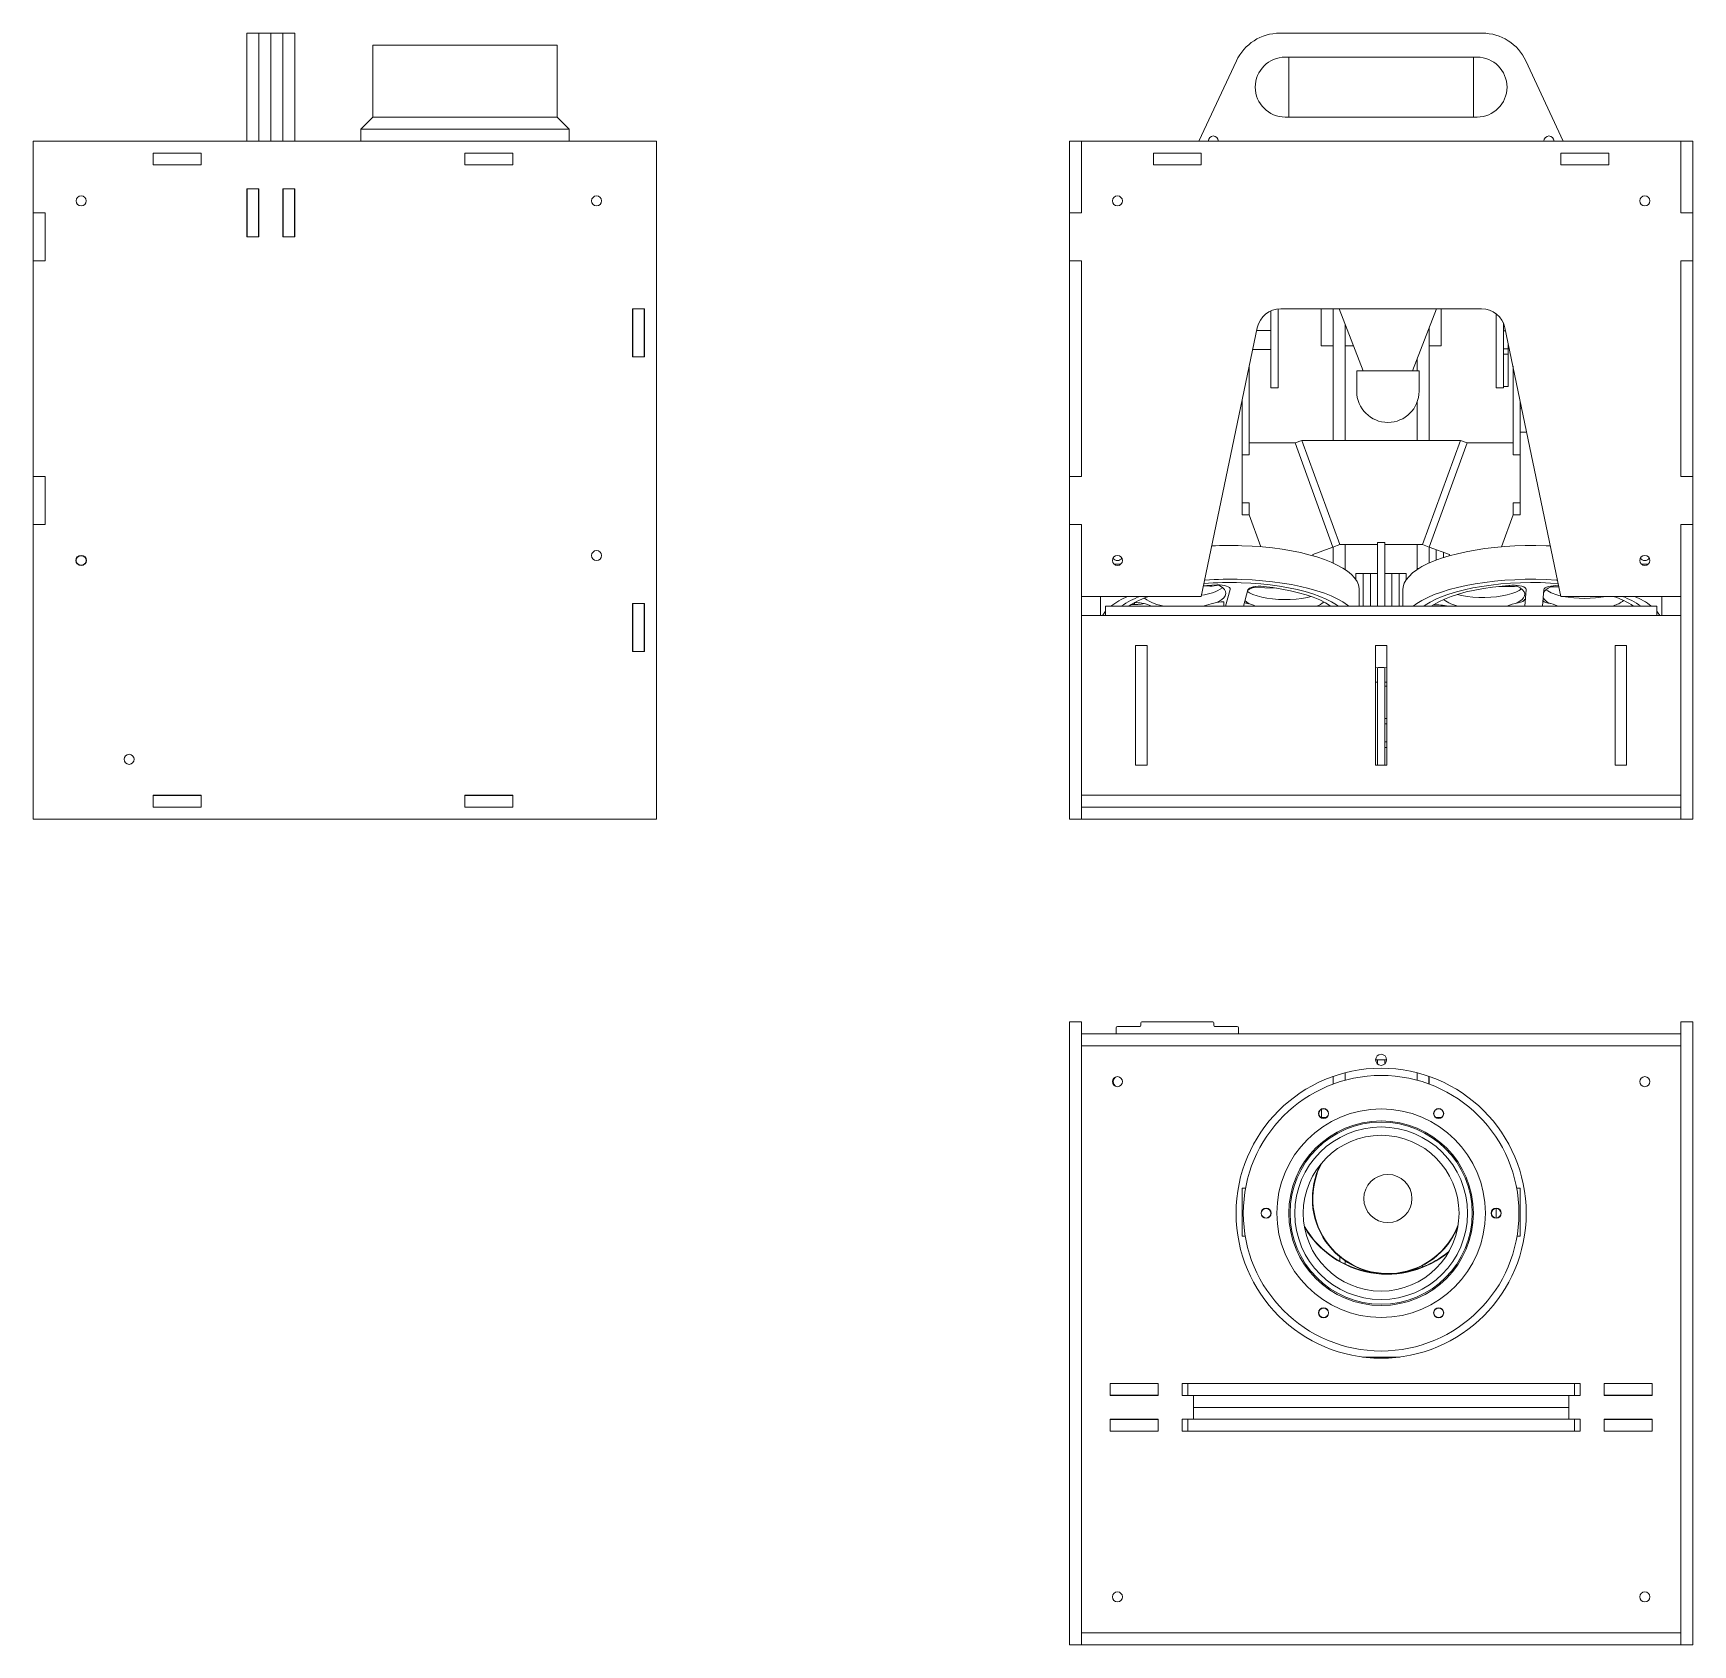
# Model space of a CAD drawing. Header units: millimetres. Extents: x -892 to 1191, y 100 to 1338.
# Drawn here: x -892 to -200, y 100 to 772 of the extents above; entities that cross this region are included whole.
import ezdxf

# ---------------------------------------------------------------- set-up
doc = ezdxf.new("R2010")
doc.units = ezdxf.units.MM

msp = doc.modelspace()

# ---------------------------------------------------------------- linework, layer by layer
at = {"color": 7, "linetype": 'Continuous', "lineweight": 15}
for p, q in [((-802.84, 772.12), (-797.84, 772.12)), ((-802.84, 760.57), (-802.84, 772.12)), ((-797.84, 772.12), (-792.84, 772.12)), ((-797.84, 760.57), (-797.84, 772.12)), ((-792.84, 760.57), (-792.84, 772.12)), ((-792.84, 772.12), (-787.84, 772.12)), ((-787.84, 760.57), (-787.84, 772.12)), ((-787.84, 772.12), (-782.84, 772.12)), ((-782.84, 772.12), (-782.84, 760.57)), ((-287.45, 772.12), (-371.96, 772.12)), ((-750.34, 767.12), (-750.34, 737.12)), ((-673.34, 767.12), (-750.34, 767.12)), ((-673.34, 737.12), (-673.34, 767.12)), ((-289.7, 762.12), (-369.7, 762.12)), ((-368.2, 762.12), (-368.2, 737.12)), ((-291.2, 737.12), (-291.2, 762.12)), ((-802.84, 727.12), (-802.84, 760.57)), ((-797.84, 727.12), (-797.84, 760.57)), ((-792.84, 727.12), (-792.84, 760.57)), ((-787.84, 727.12), (-787.84, 760.57)), ((-782.84, 727.12), (-782.84, 760.57)), ((-390.09, 760.57), (-405.69, 727.12)), ((-253.72, 727.12), (-269.32, 760.57)), ((-750.34, 737.12), (-755.34, 732.12)), ((-673.34, 737.12), (-750.34, 737.12)), ((-668.34, 732.12), (-673.34, 737.12)), ((-369.7, 737.12), (-289.7, 737.12)), ((-891.94, 727.12), (-891.94, 697.12)), ((-631.94, 727.12), (-891.94, 727.12)), ((-755.34, 732.12), (-755.34, 727.12)), ((-755.34, 732.12), (-668.34, 732.12)), ((-668.34, 727.12), (-668.34, 732.12)), ((-631.94, 444.12), (-631.94, 727.12)), ((-454.7, 727.12), (-459.7, 727.12)), ((-459.7, 727.12), (-459.7, 697.12)), ((-204.7, 727.12), (-454.7, 727.12)), ((-454.7, 727.12), (-454.7, 697.12)), ((-204.7, 697.12), (-204.7, 727.12)), ((-199.7, 727.12), (-204.7, 727.12)), ((-199.7, 727.12), (-199.7, 697.12)), ((-841.94, 722.12), (-841.94, 717.12)), ((-841.94, 722.12), (-821.94, 722.12)), ((-821.94, 722.02), (-841.94, 722.02)), ((-841.94, 722.02), (-841.94, 717.22)), ((-821.94, 722.12), (-821.94, 717.12)), ((-821.94, 717.22), (-821.94, 722.02)), ((-711.94, 722.12), (-711.94, 717.12)), ((-711.94, 722.12), (-691.94, 722.12)), ((-691.94, 722.02), (-711.94, 722.02)), ((-711.94, 722.02), (-711.94, 717.22)), ((-691.94, 722.12), (-691.94, 717.12)), ((-691.94, 717.22), (-691.94, 722.02)), ((-424.7, 717.12), (-424.7, 722.12)), ((-424.7, 722.12), (-404.7, 722.12)), ((-404.7, 722.02), (-424.7, 722.02)), ((-424.7, 722.02), (-424.7, 717.22)), ((-404.7, 717.12), (-404.7, 722.12)), ((-404.7, 717.22), (-404.7, 722.02)), ((-254.7, 717.12), (-254.7, 722.12)), ((-254.7, 722.12), (-234.7, 722.12)), ((-234.7, 722.02), (-254.7, 722.02)), ((-254.7, 722.02), (-254.7, 717.22)), ((-234.7, 717.12), (-234.7, 722.12)), ((-234.7, 717.22), (-234.7, 722.02)), ((-841.94, 717.22), (-821.94, 717.22)), ((-841.94, 717.12), (-821.94, 717.12)), ((-711.94, 717.22), (-691.94, 717.22)), ((-711.94, 717.12), (-691.94, 717.12)), ((-424.7, 717.22), (-404.7, 717.22)), ((-424.7, 717.12), (-404.7, 717.12)), ((-254.7, 717.22), (-234.7, 717.22)), ((-254.7, 717.12), (-234.7, 717.12)), ((-802.84, 707.12), (-797.84, 707.12)), ((-802.84, 687.12), (-802.84, 707.12)), ((-802.74, 707.12), (-802.74, 687.12)), ((-797.94, 707.12), (-802.74, 707.12)), ((-797.94, 687.12), (-797.94, 707.12)), ((-797.84, 687.12), (-797.84, 707.12)), ((-787.84, 707.12), (-782.84, 707.12)), ((-787.84, 687.12), (-787.84, 707.12)), ((-782.94, 707.12), (-787.74, 707.12)), ((-787.74, 707.12), (-787.74, 687.12)), ((-782.94, 687.12), (-782.94, 707.12)), ((-782.84, 687.12), (-782.84, 707.12)), ((-891.94, 697.12), (-886.94, 697.12)), ((-891.94, 677.12), (-891.94, 697.12)), ((-886.94, 677.12), (-886.94, 697.12)), ((-459.7, 697.12), (-459.7, 677.12)), ((-454.7, 697.12), (-459.7, 697.12)), ((-199.7, 697.12), (-204.7, 697.12)), ((-199.7, 677.12), (-199.7, 697.12)), ((-802.84, 687.12), (-797.84, 687.12)), ((-802.74, 687.12), (-797.94, 687.12)), ((-787.84, 687.12), (-782.84, 687.12)), ((-787.74, 687.12), (-782.94, 687.12)), ((-891.94, 677.12), (-886.94, 677.12)), ((-891.94, 677.12), (-891.94, 587.12)), ((-459.7, 677.12), (-454.7, 677.12)), ((-459.7, 677.12), (-459.7, 587.12)), ((-454.7, 677.12), (-454.7, 587.12)), ((-204.7, 677.12), (-199.7, 677.12)), ((-204.7, 587.12), (-204.7, 677.12)), ((-199.7, 677.12), (-199.7, 587.12)), ((-641.94, 637.12), (-641.94, 657.12)), ((-641.94, 657.12), (-636.94, 657.12)), ((-637.04, 657.12), (-641.84, 657.12)), ((-641.84, 657.12), (-641.84, 637.12)), ((-637.04, 637.12), (-637.04, 657.12)), ((-636.94, 657.12), (-636.94, 637.12)), ((-375.7, 656.23), (-375.7, 627.23)), ((-372.7, 657.05), (-372.7, 627.23)), ((-371.57, 657.12), (-287.84, 657.12)), ((-354.7, 641.72), (-354.7, 657.12)), ((-349.7, 602.14), (-349.7, 657.12)), ((-347.17, 657.12), (-337.15, 631.19)), ((-344.7, 602.14), (-344.7, 650.73)), ((-316.65, 631.19), (-306.63, 657.12)), ((-304.7, 657.12), (-304.7, 641.72)), ((-281.7, 655.02), (-281.7, 627.23)), ((-278.7, 651.19), (-278.7, 627.23)), ((-404.7, 537.12), (-381.36, 649.16)), ((-375.7, 648.12), (-381.58, 648.12)), ((-309.7, 602.14), (-309.7, 649.17)), ((-278.3, 650.12), (-278.7, 650.12)), ((-277.78, 647.87), (-278.7, 647.87)), ((-278.05, 649.16), (-254.7, 537.12)), ((-641.94, 637.12), (-636.94, 637.12)), ((-641.84, 637.12), (-637.04, 637.12)), ((-383.25, 640.12), (-375.7, 640.12)), ((-349.7, 641.72), (-354.7, 641.72)), ((-341.22, 641.72), (-344.7, 641.72)), ((-304.7, 641.72), (-309.7, 641.72)), ((-276.7, 640.37), (-278.7, 640.37)), ((-276.7, 638.12), (-278.7, 638.12)), ((-276.7, 641.13), (-276.7, 642.72)), ((-276.7, 641.13), (-276.7, 640.37)), ((-276.7, 640.37), (-276.21, 640.37)), ((-276.7, 640.37), (-276.7, 638.12)), ((-276.7, 627.41), (-276.7, 638.12)), ((-384.7, 633.12), (-384.7, 629.74)), ((-339.9, 631.19), (-339.9, 622.69)), ((-313.9, 631.19), (-339.9, 631.19)), ((-314.7, 631.19), (-314.7, 636.23)), ((-313.9, 622.69), (-313.9, 631.19)), ((-274.7, 629.74), (-274.7, 633.12)), ((-384.7, 629.74), (-384.7, 601.12)), ((-375.7, 627.23), (-375.7, 624.12)), ((-375.7, 624.12), (-372.7, 624.12)), ((-372.7, 627.23), (-372.7, 624.12)), ((-281.7, 627.23), (-281.7, 624.12)), ((-281.7, 624.12), (-278.7, 624.12)), ((-278.7, 627.23), (-278.7, 624.12)), ((-278.7, 624.62), (-276.7, 624.62)), ((-276.7, 624.62), (-276.7, 627.41)), ((-274.7, 629.74), (-274.7, 601.12)), ((-387.7, 618.72), (-387.7, 596.12)), ((-314.7, 602.14), (-314.7, 618.2)), ((-271.7, 618.72), (-271.7, 596.12)), ((-271.06, 615.62), (-271.7, 615.62)), ((-271.7, 605.62), (-268.97, 605.62)), ((-387.7, 576.12), (-387.7, 596.12)), ((-387.7, 596.12), (-384.7, 596.12)), ((-384.7, 596.12), (-384.7, 601.12)), ((-384.7, 601.12), (-365.6, 601.12)), ((-362.79, 602.14), (-365.6, 601.12)), ((-365.6, 601.12), (-349.8, 557.69)), ((-296.62, 602.14), (-362.79, 602.14)), ((-362.79, 602.14), (-346.98, 558.71)), ((-296.62, 602.14), (-312.43, 558.71)), ((-293.8, 601.12), (-309.61, 557.69)), ((-293.8, 601.12), (-296.62, 602.14)), ((-274.7, 601.12), (-293.8, 601.12)), ((-274.7, 596.12), (-274.7, 601.12)), ((-271.7, 596.12), (-274.7, 596.12)), ((-271.7, 576.12), (-271.7, 596.12)), ((-891.94, 587.12), (-886.94, 587.12)), ((-891.94, 567.12), (-891.94, 587.12)), ((-886.94, 567.12), (-886.94, 587.12)), ((-459.7, 587.12), (-459.7, 567.12)), ((-454.7, 587.12), (-459.7, 587.12)), ((-199.7, 587.12), (-204.7, 587.12)), ((-199.7, 567.12), (-199.7, 587.12)), ((-387.7, 571.12), (-387.7, 576.12)), ((-384.7, 576.12), (-387.7, 576.12)), ((-384.7, 571.12), (-384.7, 576.12)), ((-274.7, 576.12), (-271.7, 576.12)), ((-274.7, 571.12), (-274.7, 576.12)), ((-271.7, 576.12), (-271.7, 571.12)), ((-384.7, 571.12), (-387.7, 571.12)), ((-379.86, 557.81), (-384.7, 571.12)), ((-279.55, 557.81), (-274.7, 571.12)), ((-271.7, 571.12), (-274.7, 571.12)), ((-891.94, 567.12), (-886.94, 567.12)), ((-891.94, 567.12), (-891.94, 444.12)), ((-459.7, 567.12), (-454.7, 567.12)), ((-459.7, 567.12), (-459.7, 444.12)), ((-454.7, 567.12), (-454.7, 537.12)), ((-454.7, 567.12), (-454.7, 444.12)), ((-204.7, 567.12), (-199.7, 567.12)), ((-204.7, 537.12), (-204.7, 567.12)), ((-204.7, 567.12), (-204.7, 444.12)), ((-199.7, 567.12), (-199.7, 444.12)), ((-349.8, 557.69), (-358.25, 554.61)), ((-358.25, 554.61), (-358.04, 554.01)), ((-346.98, 558.71), (-349.8, 557.69)), ((-349.7, 551.01), (-349.7, 557.72)), ((-346.98, 558.71), (-331.2, 558.71)), ((-344.7, 548.27), (-344.7, 558.71)), ((-328.2, 559.54), (-331.2, 559.54)), ((-331.2, 556.85), (-331.2, 559.54)), ((-331.2, 533.02), (-331.2, 556.85)), ((-328.2, 559.54), (-328.2, 556.85)), ((-328.2, 558.71), (-312.43, 558.71)), ((-328.2, 556.85), (-328.2, 533.02)), ((-314.7, 548.74), (-314.7, 558.71)), ((-309.61, 557.69), (-312.43, 558.71)), ((-309.7, 551.01), (-309.7, 557.72)), ((-309.61, 557.69), (-301.15, 554.61)), ((-306.7, 556.63), (-306.7, 552.25)), ((-303.7, 555.54), (-303.7, 553.3)), ((-301.15, 554.61), (-301.37, 554.01)), ((-438.23, 550.62), (-441.17, 550.62)), ((-313.99, 548.74), (-314.7, 548.74)), ((-314.7, 548.74), (-314.7, 548.27)), ((-221.17, 550.62), (-218.23, 550.62)), ((-401.13, 541.42), (-403.79, 541.51)), ((-403.33, 541.49), (-403.41, 541.58)), ((-400.7, 541.77), (-400.7, 541.41)), ((-394.59, 533.02), (-392.68, 540.03)), ((-373.2, 540.53), (-383.19, 540.85)), ((-373.57, 540.54), (-373.59, 540.59)), ((-337.2, 546.64), (-340.2, 546.64)), ((-340.2, 544.06), (-340.2, 546.64)), ((-334.2, 546.64), (-337.2, 546.64)), ((-337.2, 536.26), (-337.2, 546.64)), ((-331.2, 546.64), (-334.2, 546.64)), ((-334.2, 536.26), (-334.2, 546.64)), ((-325.2, 546.64), (-328.2, 546.64)), ((-322.2, 546.64), (-325.2, 546.64)), ((-325.2, 546.64), (-325.2, 536.26)), ((-319.2, 546.64), (-322.2, 546.64)), ((-322.2, 546.64), (-322.2, 536.26)), ((-319.2, 546.64), (-319.2, 544.06)), ((-275.22, 541.23), (-280.52, 541.27)), ((-276.2, 541.24), (-276.2, 541.65)), ((-269.78, 533.02), (-269.26, 540)), ((-255.52, 541.05), (-257.8, 541.07)), ((-641.94, 534.12), (-636.94, 534.12)), ((-641.94, 514.12), (-641.94, 534.12)), ((-637.04, 534.12), (-641.84, 534.12)), ((-641.84, 534.12), (-641.84, 514.12)), ((-637.04, 514.12), (-637.04, 534.12)), ((-636.94, 534.12), (-636.94, 514.12)), ((-454.7, 537.12), (-404.7, 537.12)), ((-446.8, 537.12), (-446.8, 529.12)), ((-444.7, 529.12), (-444.7, 533.02)), ((-444.7, 533.02), (-214.7, 533.02)), ((-431.95, 533.02), (-433.37, 533.06)), ((-428.7, 534.07), (-428.7, 534.14)), ((-404.18, 533.02), (-403.01, 533.24)), ((-395.34, 533.02), (-395.34, 534.84)), ((-387.14, 533.02), (-385.29, 539.79)), ((-338.8, 533.02), (-338.8, 539.88)), ((-337.2, 533.02), (-337.2, 536.26)), ((-334.2, 533.02), (-334.2, 536.26)), ((-325.2, 536.26), (-325.2, 533.02)), ((-322.2, 536.26), (-322.2, 533.02)), ((-320.6, 539.88), (-320.6, 533.02)), ((-261.83, 539.93), (-262.36, 533.02)), ((-254.7, 537.12), (-204.7, 537.12)), ((-233.42, 533.02), (-232.8, 533.21)), ((-214.7, 533.02), (-214.7, 529.12)), ((-212.6, 529.12), (-212.6, 537.12)), ((-454.7, 529.12), (-454.7, 454.12)), ((-204.7, 529.12), (-454.7, 529.12)), ((-204.7, 454.12), (-204.7, 529.12)), ((-641.94, 514.12), (-636.94, 514.12)), ((-641.84, 514.12), (-637.04, 514.12)), ((-432.1, 516.62), (-427.3, 516.62)), ((-432.1, 466.62), (-432.1, 516.62)), ((-427.3, 516.62), (-427.3, 466.62)), ((-332.1, 516.62), (-327.3, 516.62)), ((-332.1, 466.62), (-332.1, 516.62)), ((-327.3, 516.62), (-327.3, 466.62)), ((-227.3, 516.62), (-232.1, 516.62)), ((-232.1, 466.62), (-232.1, 516.62)), ((-227.3, 466.62), (-227.3, 516.62)), ((-331.2, 484.95), (-331.2, 507.4)), ((-328.2, 507.4), (-328.2, 484.95)), ((-331.2, 501.25), (-332.1, 501.25)), ((-327.3, 501.25), (-328.2, 501.25)), ((-327.3, 499.62), (-328.2, 499.62)), ((-331.2, 466.62), (-331.2, 484.95)), ((-327.3, 486.12), (-328.2, 486.12)), ((-328.2, 484.95), (-328.2, 483.87)), ((-327.3, 483.87), (-328.2, 483.87)), ((-328.2, 483.11), (-328.2, 483.87)), ((-328.2, 477.13), (-328.2, 483.11)), ((-328.2, 477.13), (-328.2, 466.62)), ((-328.2, 477.13), (-328.2, 476.98)), ((-327.3, 476.37), (-328.2, 476.37)), ((-327.3, 474.12), (-328.2, 474.12)), ((-427.3, 466.62), (-432.1, 466.62)), ((-327.3, 466.62), (-332.1, 466.62)), ((-227.3, 466.62), (-232.1, 466.62)), ((-841.94, 449.12), (-841.94, 454.12)), ((-841.94, 454.12), (-821.94, 454.12)), ((-821.94, 454.02), (-841.94, 454.02)), ((-841.94, 454.02), (-841.94, 449.22)), ((-821.94, 449.12), (-821.94, 454.12)), ((-821.94, 449.22), (-821.94, 454.02)), ((-711.94, 449.12), (-711.94, 454.12)), ((-711.94, 454.12), (-691.94, 454.12)), ((-691.94, 454.02), (-711.94, 454.02)), ((-711.94, 454.02), (-711.94, 449.22)), ((-691.94, 449.12), (-691.94, 454.12)), ((-691.94, 449.22), (-691.94, 454.02)), ((-454.7, 454.12), (-454.7, 449.12)), ((-454.7, 454.12), (-204.7, 454.12)), ((-204.7, 454.12), (-204.7, 449.12)), ((-891.94, 444.12), (-631.94, 444.12)), ((-841.94, 449.22), (-821.94, 449.22)), ((-841.94, 449.12), (-821.94, 449.12)), ((-711.94, 449.22), (-691.94, 449.22)), ((-711.94, 449.12), (-691.94, 449.12)), ((-454.7, 444.12), (-459.7, 444.12)), ((-454.7, 449.12), (-204.7, 449.12)), ((-204.7, 444.12), (-454.7, 444.12)), ((-199.7, 444.12), (-204.7, 444.12)), ((-454.7, 359.62), (-459.7, 359.62)), ((-459.7, 359.62), (-459.7, 99.62)), ((-454.7, 359.62), (-454.7, 99.62)), ((-454.7, 354.62), (-454.7, 349.62)), ((-454.7, 354.62), (-204.7, 354.62)), ((-440.2, 357.12), (-440.2, 354.62)), ((-439.7, 357.62), (-437.36, 357.62)), ((-437.36, 357.62), (-430.21, 357.62)), ((-429.95, 358.12), (-429.95, 359.12)), ((-429.45, 359.62), (-425.95, 359.62)), ((-425.95, 359.62), (-403.45, 359.62)), ((-403.45, 359.62), (-399.95, 359.62)), ((-399.45, 359.12), (-399.45, 358.12)), ((-399.2, 357.62), (-392.05, 357.62)), ((-392.05, 357.62), (-389.7, 357.62)), ((-389.2, 354.62), (-389.2, 357.12)), ((-199.7, 359.62), (-204.7, 359.62)), ((-204.7, 359.62), (-204.7, 99.62)), ((-204.7, 354.62), (-204.7, 349.62)), ((-199.7, 359.62), (-199.7, 99.62)), ((-454.7, 349.62), (-204.7, 349.62)), ((-331.2, 343.76), (-332, 343.76)), ((-328.2, 343.76), (-331.2, 343.76)), ((-331.2, 343.76), (-331.2, 343.44)), ((-331.2, 343.44), (-331.2, 341.98)), ((-327.4, 343.76), (-328.2, 343.76)), ((-328.2, 343.44), (-328.2, 343.76)), ((-328.2, 341.98), (-328.2, 343.44)), ((-349.7, 333.63), (-349.7, 336.82)), ((-349.65, 336.84), (-349.65, 333.65)), ((-344.75, 335.22), (-344.75, 338.32)), ((-344.7, 335.23), (-344.7, 338.33)), ((-314.7, 335.23), (-314.7, 338.33)), ((-314.65, 338.32), (-314.65, 335.22)), ((-309.75, 333.65), (-309.75, 336.84)), ((-309.7, 333.63), (-309.7, 336.82)), ((-352.6, 319.62), (-354.81, 319.62)), ((-354.52, 319.62), (-354.52, 323.12)), ((-304.6, 319.62), (-306.81, 319.62)), ((-355.23, 299.62), (-355.4, 299.62)), ((-355.36, 299.67), (-355.2, 299.67)), ((-386.26, 290.12), (-387.7, 290.12)), ((-387.7, 290.12), (-387.7, 270.12)), ((-387.65, 290.12), (-386.26, 290.12)), ((-387.65, 270.12), (-387.65, 290.12)), ((-271.7, 290.12), (-273.15, 290.12)), ((-271.75, 290.12), (-273.15, 290.12)), ((-271.75, 270.12), (-271.75, 290.12)), ((-271.7, 290.12), (-271.7, 270.12)), ((-281.7, 281.72), (-281.7, 277.72)), ((-386.4, 270.12), (-387.7, 270.12)), ((-386.4, 270.12), (-387.65, 270.12)), ((-271.7, 270.12), (-273.01, 270.12)), ((-273.01, 270.12), (-271.75, 270.12)), ((-346.98, 259.65), (-346.98, 261.57)), ((-344.7, 259.85), (-344.7, 258.45)), ((-314.7, 256.8), (-314.7, 256.43)), ((-312.43, 257.25), (-312.43, 257.86)), ((-331.2, 254.63), (-331.2, 254.64)), ((-320.2, 255.04), (-320.2, 255.06)), ((-337.47, 219.72), (-321.94, 219.72)), ((-332.7, 219.72), (-332.7, 219.3)), ((-326.7, 219.3), (-326.7, 219.72)), ((-442.7, 203.72), (-442.7, 208.72)), ((-422.7, 208.72), (-442.7, 208.72)), ((-442.7, 208.62), (-422.7, 208.62)), ((-442.7, 203.82), (-442.7, 208.62)), ((-422.7, 203.72), (-422.7, 208.72)), ((-422.7, 208.62), (-422.7, 203.82)), ((-408.02, 208.72), (-412.7, 208.72)), ((-412.7, 208.72), (-412.7, 203.72)), ((-410.35, 203.72), (-410.35, 208.72)), ((-390.09, 208.72), (-408.02, 208.72)), ((-390.09, 208.72), (-371.96, 208.72)), ((-287.45, 208.72), (-371.96, 208.72)), ((-287.45, 208.72), (-269.32, 208.72)), ((-251.39, 208.72), (-269.32, 208.72)), ((-246.7, 208.72), (-251.39, 208.72)), ((-249.06, 203.72), (-249.06, 208.72)), ((-246.7, 203.72), (-246.7, 208.72)), ((-236.7, 203.72), (-236.7, 208.72)), ((-216.7, 208.72), (-236.7, 208.72)), ((-216.7, 208.62), (-236.7, 208.62)), ((-236.7, 208.62), (-236.7, 203.82)), ((-216.7, 203.72), (-216.7, 208.72)), ((-216.7, 203.82), (-216.7, 208.62)), ((-422.7, 203.82), (-442.7, 203.82)), ((-422.7, 203.72), (-442.7, 203.72)), ((-412.7, 203.72), (-408.02, 203.72)), ((-408.02, 198.72), (-408.02, 203.72)), ((-390.09, 203.72), (-408.02, 203.72)), ((-371.96, 203.72), (-390.09, 203.72)), ((-287.45, 203.72), (-371.96, 203.72)), ((-269.32, 203.72), (-287.45, 203.72)), ((-251.39, 203.72), (-269.32, 203.72)), ((-251.39, 198.72), (-251.39, 203.72)), ((-251.39, 203.72), (-246.7, 203.72)), ((-236.7, 203.82), (-216.7, 203.82)), ((-216.7, 203.72), (-236.7, 203.72)), ((-408.02, 193.72), (-408.02, 198.72)), ((-390.09, 198.72), (-408.02, 198.72)), ((-371.96, 198.72), (-390.09, 198.72)), ((-287.45, 198.72), (-371.96, 198.72)), ((-269.32, 198.72), (-287.45, 198.72)), ((-251.39, 198.72), (-269.32, 198.72)), ((-251.39, 193.72), (-251.39, 198.72)), ((-442.7, 188.72), (-442.7, 193.72)), ((-422.7, 193.72), (-442.7, 193.72)), ((-442.7, 193.62), (-422.7, 193.62)), ((-442.7, 188.82), (-442.7, 193.62)), ((-422.7, 188.82), (-442.7, 188.82)), ((-422.7, 188.72), (-442.7, 188.72)), ((-422.7, 188.72), (-422.7, 193.72)), ((-422.7, 193.62), (-422.7, 188.82)), ((-408.02, 193.72), (-412.7, 193.72)), ((-412.7, 193.72), (-412.7, 188.72)), ((-412.7, 188.72), (-408.02, 188.72)), ((-410.35, 188.72), (-410.35, 193.72)), ((-390.09, 193.72), (-408.02, 193.72)), ((-390.09, 188.72), (-408.02, 188.72)), ((-371.96, 193.72), (-390.09, 193.72)), ((-371.96, 188.72), (-390.09, 188.72)), ((-287.45, 193.72), (-371.96, 193.72)), ((-287.45, 188.72), (-371.96, 188.72)), ((-269.32, 193.72), (-287.45, 193.72)), ((-269.32, 188.72), (-287.45, 188.72)), ((-251.39, 193.72), (-269.32, 193.72)), ((-251.39, 188.72), (-269.32, 188.72)), ((-246.7, 193.72), (-251.39, 193.72)), ((-251.39, 188.72), (-246.7, 188.72)), ((-249.06, 188.72), (-249.06, 193.72)), ((-246.7, 188.72), (-246.7, 193.72)), ((-236.7, 188.72), (-236.7, 193.72)), ((-216.7, 193.72), (-236.7, 193.72)), ((-216.7, 193.62), (-236.7, 193.62)), ((-236.7, 193.62), (-236.7, 188.82)), ((-236.7, 188.82), (-216.7, 188.82)), ((-216.7, 188.72), (-236.7, 188.72)), ((-216.7, 188.72), (-216.7, 193.72)), ((-216.7, 188.82), (-216.7, 193.62)), ((-454.7, 99.62), (-454.7, 104.62)), ((-204.7, 104.62), (-454.7, 104.62)), ((-204.7, 99.62), (-204.7, 104.62)), ((-454.7, 99.62), (-459.7, 99.62)), ((-204.7, 99.62), (-454.7, 99.62)), ((-199.7, 99.62), (-204.7, 99.62))]:
    msp.add_line(p, q, dxfattribs=at)
at = {"color": 7, "linetype": 'Continuous', "lineweight": 15, "flags": 128}
for points in [[(-338.8, 539.88), (-338.82, 540.39), (-339.12, 541.88), (-339.76, 543.35), (-340.75, 544.8), (-342.08, 546.21), (-343.73, 547.59), (-345.7, 548.91), (-347.98, 550.18), (-350.55, 551.38), (-353.39, 552.51), (-356.49, 553.55), (-359.82, 554.5), (-363.37, 555.36), (-367.11, 556.12), (-371.01, 556.78), (-375.06, 557.32), (-379.22, 557.76), (-383.47, 558.07), (-387.78, 558.27)], [(-259.09, 558.17), (-260.87, 558.24), (-265.21, 558.34), (-269.56, 558.32), (-273.89, 558.18), (-278.17, 557.92), (-282.38, 557.54), (-286.48, 557.05), (-290.46, 556.45), (-294.28, 555.74), (-297.92, 554.93), (-301.36, 554.02), (-304.57, 553.01), (-307.54, 551.93), (-310.24, 550.76), (-312.66, 549.52), (-314.78, 548.22), (-316.59, 546.87), (-318.07, 545.47), (-319.22, 544.04), (-320.03, 542.58), (-320.49, 541.1), (-320.6, 539.88)], [(-398.24, 541.89), (-402.35, 541.66), (-403.78, 541.55)], [(-398.83, 534.42), (-397.44, 535.04), (-396.2, 535.78), (-395.27, 536.57), (-394.69, 537.4), (-394.46, 538.25), (-394.58, 539.1), (-395.06, 539.94), (-395.88, 540.75), (-397.03, 541.51), (-397.79, 541.9)], [(-398.24, 541.89), (-397.13, 541.89), (-396.04, 541.81), (-395.04, 541.64), (-394.16, 541.41), (-393.46, 541.12), (-392.97, 540.78), (-392.7, 540.41), (-392.68, 540.03)], [(-347.5, 533.02), (-348.28, 533.57), (-350.34, 534.81), (-352.7, 536), (-355.34, 537.11), (-358.24, 538.14), (-361.38, 539.09), (-364.75, 539.94), (-368.31, 540.69), (-372.04, 541.34), (-375.92, 541.88), (-379.92, 542.31), (-384.01, 542.62), (-388.15, 542.81)], [(-343.12, 533.02), (-343.73, 533.49), (-345.7, 534.82), (-347.98, 536.08), (-350.55, 537.28), (-353.39, 538.41), (-356.49, 539.45), (-359.82, 540.41), (-363.37, 541.27), (-367.11, 542.03), (-371.01, 542.68), (-375.06, 543.23), (-379.22, 543.66), (-383.47, 543.98), (-387.78, 544.17)], [(-385.29, 539.79), (-385.06, 540.16), (-384.6, 540.51), (-383.93, 540.81), (-383.08, 541.06), (-382.09, 541.23), (-381.02, 541.33), (-379.91, 541.34), (-378.82, 541.27)], [(-350.64, 533.02), (-350.91, 533.21), (-352.96, 534.45), (-355.33, 535.62), (-357.99, 536.72), (-360.92, 537.73), (-364.11, 538.65), (-367.51, 539.47), (-371.12, 540.18), (-374.9, 540.78), (-378.82, 541.27)], [(-256.12, 543.9), (-256.57, 543.93), (-260.87, 544.15), (-265.21, 544.25), (-269.56, 544.23), (-273.89, 544.08), (-278.17, 543.82), (-282.38, 543.45), (-286.48, 542.96), (-290.46, 542.35), (-294.28, 541.64), (-297.92, 540.83), (-301.36, 539.92), (-304.57, 538.92), (-307.54, 537.83), (-310.24, 536.66), (-312.66, 535.43), (-314.78, 534.13), (-316.29, 533.02)], [(-255.82, 542.48), (-259.06, 542.69), (-263.22, 542.85), (-267.41, 542.88), (-271.59, 542.8), (-275.74, 542.6), (-279.82, 542.28), (-283.81, 541.84), (-287.68, 541.29), (-291.4, 540.64), (-294.94, 539.87), (-298.29, 539.01), (-301.42, 538.06), (-304.3, 537.02), (-306.91, 535.9), (-309.25, 534.71), (-311.28, 533.46), (-311.91, 533.02)], [(-275.17, 541.72), (-279.23, 541.4), (-283.19, 540.96), (-287.02, 540.4), (-290.69, 539.72), (-294.17, 538.94), (-297.43, 538.05), (-300.45, 537.07), (-303.21, 536), (-305.67, 534.86), (-307.83, 533.64), (-308.77, 533.02)], [(-297.98, 537.89), (-296.04, 537.44), (-293.8, 537.07), (-291.42, 536.81), (-288.96, 536.66), (-286.47, 536.64), (-283.99, 536.74), (-281.57, 536.96), (-279.28, 537.3), (-277.14, 537.74), (-275.21, 538.28), (-273.53, 538.91), (-272.13, 539.62), (-271.17, 540.27)], [(-275.17, 541.72), (-274.06, 541.75), (-272.96, 541.7), (-271.93, 541.56), (-271.01, 541.34), (-270.25, 541.07), (-269.69, 540.74), (-269.35, 540.38), (-269.26, 540)], [(-273.39, 534.28), (-272.13, 534.92), (-271.03, 535.69), (-270.27, 536.5), (-269.85, 537.34), (-269.78, 538.2), (-270.07, 539.04), (-270.72, 539.87), (-271.69, 540.66), (-272.99, 541.39), (-273.8, 541.75)], [(-261.83, 539.93), (-261.68, 540.31), (-261.29, 540.67), (-260.68, 540.98), (-259.88, 541.25), (-258.93, 541.44), (-257.88, 541.56), (-256.77, 541.6), (-255.67, 541.55)], [(-258.89, 541.12), (-258.77, 541.11), (-257.8, 541.07)], [(-434.74, 533.18), (-434.45, 533.14), (-433.37, 533.06)], [(-432.72, 534.4), (-432.7, 534.12), (-432.74, 533.72)], [(-432.63, 534.45), (-432.6, 534.12), (-432.64, 533.72)], [(-425.53, 533.02), (-425.55, 533.03), (-426.47, 533.5)], [(-413.58, 537.12), (-412.33, 537.1), (-410.4, 537.12)], [(-386.5, 535.35), (-385.78, 534.66), (-384.75, 533.97)], [(-385.47, 539.13), (-384.63, 538.61), (-383.18, 537.91), (-381.45, 537.29), (-379.49, 536.77), (-377.32, 536.34), (-375, 536.03), (-372.58, 535.83), (-370.09, 535.75), (-367.6, 535.79), (-365.15, 535.95), (-362.79, 536.23), (-360.57, 536.63), (-358.86, 537.04)], [(-303.44, 533.02), (-303.14, 533.06), (-302.49, 533.18)], [(-272.6, 534.43), (-272.03, 534.55), (-271.52, 534.69), (-271.06, 534.85), (-270.67, 535.04), (-270.35, 535.24), (-270.12, 535.45), (-269.97, 535.67), (-269.91, 535.9)], [(-444.7, 530.89), (-445.57, 529.71), (-445.92, 529.12)], [(-213.49, 529.12), (-214.37, 530.46), (-214.7, 530.89)]]:
    msp.add_lwpolyline(points, dxfattribs=at)
at = {"color": 7, "linetype": 'Continuous', "lineweight": 15}
for centre, radius in [((-871.94, 702.12), 2.1), ((-656.94, 702.12), 2.1), ((-439.7, 702.12), 2.1), ((-219.7, 702.12), 2.1), ((-871.94, 552.12), 2.1), ((-656.94, 554.12), 2.1), ((-439.7, 552.12), 2.1), ((-219.7, 552.12), 2.1), ((-851.94, 469.12), 2.1), ((-329.7, 279.72), 60.5), ((-329.7, 343.72), 2.3), ((-439.7, 334.62), 2.1), ((-329.7, 279.72), 57.5), ((-219.7, 334.62), 2.1), ((-329.7, 279.72), 43.5), ((-353.7, 321.29), 2.1), ((-353.7, 321.29), 2), ((-305.7, 321.29), 2.1), ((-305.7, 321.29), 2), ((-329.7, 279.72), 38.5), ((-329.7, 279.72), 38), ((-329.7, 279.72), 36), ((-329.7, 279.72), 32.5), ((-326.9, 285.84), 10.04), ((-377.7, 279.72), 2.1), ((-377.7, 279.72), 2), ((-281.7, 279.72), 2.1), ((-281.7, 279.72), 2), ((-353.7, 238.15), 2.1), ((-353.7, 238.15), 2), ((-305.7, 238.15), 2.1), ((-305.7, 238.15), 2), ((-439.7, 119.62), 2.1), ((-219.7, 119.62), 2.1)]:
    msp.add_circle(centre, radius, dxfattribs=at)
at = {"color": 7, "linetype": 'Continuous'}
msp.add_circle((-871.94, 552.12), 2.1, dxfattribs=at)
at = {"color": 7, "linetype": 'Continuous', "lineweight": 15}
for centre, radius, start, end in [((-371.96, 752.12), 20, 90, 155), ((-287.45, 752.12), 20, 25, 90), ((-369.7, 749.62), 12.5, 90, 270), ((-289.7, 749.62), 12.5, 270, 90), ((-399.7, 727.12), 2.1, 0, 180), ((-259.7, 727.12), 2.1, 0, 180), ((-371.57, 647.12), 10, 90, 168.23171), ((-287.84, 647.12), 10, 11.76829, 90), ((-326.9, 622.69), 13, 180, 0), ((-392.8, 401.12), 157.23, 88.17071, 92.74028), ((-439.7, 554.12), 2.1, 208.43689, 270), ((-439.7, 554.12), 2.1, 270, 331.56311), ((-219.7, 554.12), 2.1, 208.43689, 270), ((-219.7, 554.12), 2.1, 270, 331.56311), ((-406.42, 556.77), 19.21, 275.47044, 303.38301), ((-392.8, 398.47), 144.42, 88.15522, 94.28192), ((-392.8, 387.92), 156.34, 88.15983, 93.84667), ((-400.6, 553.94), 12.53, 267.56603, 284.05633), ((-377.67, 527.69), 14.27, 108.67618, 122.30211), ((-275.05, 554.69), 13.46, 269.28507, 278.81509), ((-255.62, 533.76), 8.11, 105.75807, 140.85138), ((-423.07, 507.74), 31.87, 112.8348, 127.53193), ((-418.5, 505), 34.2, 110.08419, 124.98257), ((-415.48, 503.59), 35.3, 108.23, 123.5236), ((-432.62, 555.23), 21.52, 266.71516, 281.28983), ((-432.32, 516.78), 17.72, 70.74141, 90.80131), ((-418.17, 550.02), 17.07, 232.96661, 264.79288), ((-394.51, 512.12), 22.74, 92.09261, 113.40607), ((-384.18, 540.14), 6.12, 245.5195, 257.70432), ((-388.75, 518.99), 15.52, 64.71146, 77.82115), ((-360.23, 543.29), 10.85, 288.81293, 308.08745), ((-306.54, 513.05), 20.53, 76.56377, 94.09067), ((-294.28, 548.47), 15.74, 233.49936, 258.94343), ((-269.97, 517.22), 17.4, 98.69631, 115.01534), ((-259.47, 538.73), 4.44, 232.32172, 262.94333), ((-257.18, 539.51), 5.75, 211.36934, 248.81618), ((-251.59, 553.59), 16.58, 235.66001, 259.04718), ((-262.84, 518.31), 16.25, 64.81515, 80.00588), ((-244.85, 583.24), 46.99, 258.93481, 281.06519), ((-244.37, 502.69), 36.3, 56.68867, 71.55774), ((-235.81, 544.39), 11.58, 285.08242, 308.75438), ((-241.02, 504.78), 34.45, 55.07084, 69.8624), ((-236.64, 507.22), 32.48, 52.60555, 67.02772), ((-329.7, 487.69), 19.77, 83.02696, 96.97304), ((-439.7, 357.12), 0.5, 90, 180), ((-430.45, 358.12), 0.5, 270, 0), ((-429.45, 359.12), 0.5, 90, 180), ((-399.95, 359.12), 0.5, 0, 90), ((-398.95, 358.12), 0.5, 180, 270), ((-389.7, 357.12), 0.5, 0, 90), ((-439.2, 334.62), 2.25, 113.64766, 246.35234), ((-326.9, 285.84), 31.5, 152.87418, 337.93185), ((-326.9, 285.84), 31.31, 151.26333, 339.5427), ((-327.22, 294.43), 40, 210.36551, 264.6319), ((-327.2, 294.3), 40.03, 210.48648, 310.03825), ((-327.2, 294.45), 40.02, 279.15617, 310.33637)]:
    msp.add_arc(centre, radius, start, end, dxfattribs=at)

doc.saveas('drawing.dxf')
